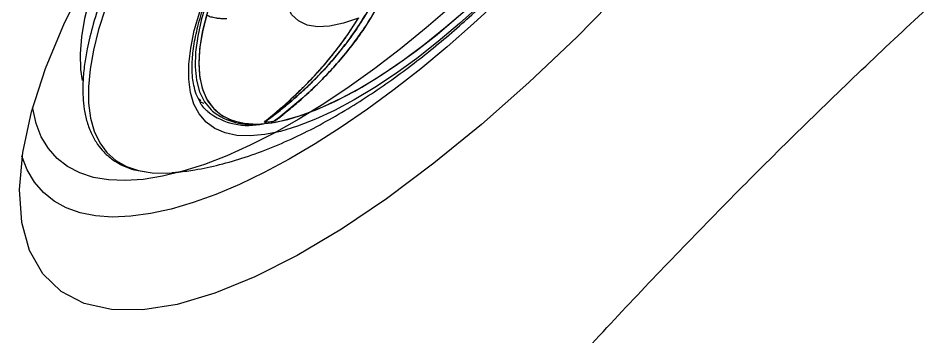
# Model space of a CAD drawing. Header units: inches. Extents: x 0 to 84, y -22 to 124.
# Drawn here: x 13.76 to 18.86, y 65.73 to 67.53 of the extents above; entities that cross this region are included whole.
import ezdxf

# ---------------------------------------------------------------- set-up
doc = ezdxf.new("R2010")
doc.units = ezdxf.units.IN
doc.header["$MEASUREMENT"] = 0
doc.layers.add('1', color=4, linetype='Continuous')
doc.layers.add('BDIM_CYAN', color=4, linetype='Continuous')

# ---------------------------------------------------------------- blocks, each defined once
blk = doc.blocks.new('2026 RELAY')
at = {"color": 8, "linetype": 'Continuous', "lineweight": 25, "flags": 128}
for points in [[(16.4653, 67.1302), (16.3194, 66.9946), (16.1716, 66.8646), (16.0226, 66.7407), (15.873, 66.6235), (15.7237, 66.5136), (15.5753, 66.4116), (15.4285, 66.3178), (15.2841, 66.2328), (15.1426, 66.157), (15.0049, 66.0907), (14.8714, 66.0342), (14.743, 65.9878), (14.6201, 65.9518), (14.5035, 65.9262), (14.3935, 65.9113), (14.2909, 65.9071), (14.1959, 65.9135), (14.1092, 65.9307), (14.031, 65.9584), (13.9619, 65.9966), (13.9021, 66.0451), (13.8518, 66.1037), (13.8114, 66.172), (13.7811, 66.2498), (13.7806, 66.2514)], [(16.1972, 67.0954), (16.054, 66.9713), (15.9097, 66.8536), (15.7653, 66.7428), (15.6213, 66.6395), (15.4784, 66.5441), (15.3375, 66.4573), (15.1993, 66.3794), (15.0644, 66.3109), (14.9335, 66.252), (14.8074, 66.2031), (14.6866, 66.1645), (14.5717, 66.1363), (14.4634, 66.1186), (14.3622, 66.1116), (14.2686, 66.1154), (14.1831, 66.1298), (14.1061, 66.1548), (14.038, 66.1903), (13.9792, 66.236), (13.93, 66.2919), (13.8906, 66.3575), (13.8612, 66.4326), (13.842, 66.5168), (13.8412, 66.5217)]]:
    blk.add_lwpolyline(points, dxfattribs=at)
at = {"layer": '1', "color": 3, "linetype": 'Continuous', "lineweight": 25, "flags": 128}
blk.add_lwpolyline([(17.1644, 67.1901), (16.9012, 66.9206), (16.6309, 66.6633), (16.3648, 66.4281), (16.0967, 66.209), (15.8309, 66.0102), (15.5767, 65.8389), (15.3287, 65.6911), (15.091, 65.5701), (14.8656, 65.4781), (14.6544, 65.4158), (14.4612, 65.3848), (14.2846, 65.3864), (14.1305, 65.421), (14.0019, 65.4876), (13.8989, 65.5877), (13.8247, 65.7184), (13.7809, 65.8767), (13.7682, 66.0615), (13.7864, 66.2699), (13.8354, 66.498), (13.914, 66.7413), (14.0216, 66.9994), (14.1561, 67.2676)], dxfattribs=at)
at = {"layer": '1', "color": 3, "linetype": 'Continuous', "lineweight": 25}
for points, knots in [([(12.588, 66.2606), (12.6585, 66.321), (12.7284, 66.3831), (12.8665, 66.5119), (12.9346, 66.5784), (13.0356, 66.6814), (13.0691, 66.7164), (13.1349, 66.7865), (13.1673, 66.8218), (13.2629, 66.9284), (13.3246, 67.0002), (13.444, 67.1454), (13.5017, 67.2188), (13.5852, 67.3301), (13.6126, 67.3674), (13.6656, 67.4415), (13.6913, 67.4784), (13.7662, 67.5886), (13.8131, 67.6613), (13.901, 67.8056), (13.942, 67.8771), (13.9894, 67.9656), (13.9987, 67.9833), (14.0167, 68.0183), (14.0255, 68.0357), (14.0512, 68.0875), (14.0674, 68.1215), (14.1133, 68.222), (14.1401, 68.2871), (14.1866, 68.4133), (14.2061, 68.4744), (14.2298, 68.563), (14.2367, 68.5918), (14.2484, 68.6478), (14.2532, 68.675), (14.2649, 68.7543), (14.2687, 68.804), (14.2684, 68.8974), (14.2643, 68.941), (14.248, 69.0218), (14.2359, 69.0582), (14.2041, 69.1234), (14.1844, 69.1521), (14.1492, 69.1894), (14.1366, 69.2009), (14.1093, 69.2219), (14.0946, 69.2314), (14.0479, 69.2569), (14.0134, 69.2696), (13.9379, 69.2866), (13.897, 69.291), (13.8306, 69.2912), (13.8077, 69.2903), (13.772, 69.2872), (13.7599, 69.2859), (13.7353, 69.2828), (13.7228, 69.281), (13.6593, 69.2706), (13.6061, 69.2581), (13.4951, 69.225), (13.4372, 69.2045), (13.3469, 69.1676), (13.3161, 69.1542), (13.2691, 69.1327), (13.2533, 69.1253), (13.2213, 69.1099), (13.2052, 69.1019), (13.1242, 69.0611), (13.0582, 69.0249), (12.9239, 68.9456), (12.8556, 68.9026), (12.7513, 68.8329), (12.7162, 68.8088), (12.6455, 68.7589), (12.6097, 68.733), (12.5028, 68.6535), (12.4317, 68.5981), (12.29, 68.4825), (12.2193, 68.4223), (12.1136, 68.3283), (12.0784, 68.2964), (12.0257, 68.2476), (12.0081, 68.2312), (11.9732, 68.1982), (11.9559, 68.1816), (11.8696, 68.0985), (11.8022, 68.0308), (11.6706, 67.8932), (11.6063, 67.8233), (11.5124, 67.7168), (11.4815, 67.681), (11.4206, 67.6088), (11.3908, 67.5727), (11.3616, 67.5364)], [0, 0, 0, 0, 0.03125, 0.03125, 0.0625, 0.0625, 0.078125, 0.078125, 0.09375, 0.09375, 0.125, 0.125, 0.15625, 0.15625, 0.171875, 0.171875, 0.1875, 0.1875, 0.21875, 0.21875, 0.25, 0.25, 0.257812, 0.257812, 0.265625, 0.265625, 0.28125, 0.28125, 0.3125, 0.3125, 0.34375, 0.34375, 0.359375, 0.359375, 0.375, 0.375, 0.40625, 0.40625, 0.4375, 0.4375, 0.46875, 0.46875, 0.5, 0.5, 0.515625, 0.515625, 0.53125, 0.53125, 0.5625, 0.5625, 0.59375, 0.59375, 0.609375, 0.609375, 0.617188, 0.617188, 0.625, 0.625, 0.65625, 0.65625, 0.6875, 0.6875, 0.703125, 0.703125, 0.710938, 0.710938, 0.71875, 0.71875, 0.75, 0.75, 0.78125, 0.78125, 0.796875, 0.796875, 0.8125, 0.8125, 0.84375, 0.84375, 0.875, 0.875, 0.890625, 0.890625, 0.898438, 0.898438, 0.90625, 0.90625, 0.9375, 0.9375, 0.96875, 0.96875, 0.984375, 0.984375, 1, 1, 1, 1]), ([(15.4118, 63.364), (15.412, 63.3642), (15.4642, 63.4296), (15.6214, 63.6248), (15.9929, 64.0761), (16.5381, 64.7089), (17.215, 65.4488), (17.9136, 66.1683), (18.6332, 66.8669), (19.3731, 67.5437), (20.0059, 68.089), (20.457, 68.4606), (20.6523, 68.6177), (20.7177, 68.67), (20.7179, 68.6701)], [0.0311622, 0.0311622, 0.0311622, 0.0311622, 0.03125, 0.0625, 0.125, 0.25, 0.375, 0.5, 0.625, 0.75, 0.875, 0.9375, 0.96875, 0.9688374, 0.9688374, 0.9688374, 0.9688374]), ([(17.5571, 51.4046), (17.5137, 51.747), (17.4577, 52.3517), (17.4325, 53.0936), (17.4346, 53.5546), (17.441, 53.8185), (17.4508, 54.0827), (17.4695, 54.4134), (17.5138, 54.9432), (17.5963, 55.6058), (17.7405, 56.3994), (17.9314, 57.1882), (18.1706, 57.9692), (18.411, 58.6103), (18.6011, 59.0523), (18.7017, 59.2714), (18.7607, 59.3959), (18.8057, 59.4891), (18.8515, 59.5819), (18.9136, 59.7053), (19.025, 59.92), (19.3921, 60.5874), (20.0853, 61.6342), (21.1927, 62.8998), (22.2483, 63.821), (23.1574, 64.4664), (23.7491, 64.8298), (24.1434, 65.0462), (24.327, 65.1422), (24.4192, 65.1895), (24.4962, 65.2282), (24.5581, 65.2588), (24.6509, 65.3042), (24.7908, 65.371), (25.0411, 65.4854), (25.4829, 65.6748), (26.1235, 65.9143), (26.9036, 66.1528), (27.6915, 66.3431), (28.484, 66.4866), (29.1458, 66.5684), (29.6749, 66.6122), (30.0712, 66.6344), (30.4667, 66.6461), (30.9927, 66.6482), (31.7332, 66.6228), (32.3366, 66.5667), (32.6783, 66.5235)], [0.0209732, 0.0209732, 0.0209732, 0.0209732, 0.0625292, 0.0937792, 0.1094042, 0.1172167, 0.1250292, 0.1406542, 0.1562792, 0.1875292, 0.2187792, 0.2500292, 0.2812792, 0.3125292, 0.3281542, 0.3359667, 0.3398729, 0.3437792, 0.3476854, 0.3515917, 0.3594042, 0.3750292, 0.4375292, 0.5000292, 0.5625292, 0.5937792, 0.6250292, 0.6406542, 0.6445604, 0.6484667, 0.6523729, 0.654326, 0.6562792, 0.6640917, 0.6719042, 0.6875292, 0.7187792, 0.7500292, 0.7812792, 0.8125292, 0.8437792, 0.8594042, 0.8750292, 0.8906542, 0.9062792, 0.9375292, 0.979056, 0.979056, 0.979056, 0.979056]), ([(12.5881, 66.2606), (12.9818, 65.8513), (13.3861, 65.4319), (14.0017, 64.7973), (14.2085, 64.5849), (14.5201, 64.2661), (14.6242, 64.1599), (14.8328, 63.9474), (14.9373, 63.8414), (15.0415, 63.735)], [0, 0, 0, 0, 0.5, 0.5, 0.75, 0.75, 0.875, 0.875, 1, 1, 1, 1]), ([(15.0399, 63.733), (14.9346, 63.8384), (14.8287, 63.9432), (14.617, 64.1522), (14.511, 64.2565), (14.1932, 64.5682), (13.9816, 64.7747), (13.5611, 65.1839), (13.3521, 65.3867), (12.9387, 65.7877), (12.7344, 65.9858), (12.5331, 66.1811)], [0, 0, 0, 0, 0.125, 0.125, 0.25, 0.25, 0.5, 0.5, 0.75, 0.75, 1, 1, 1, 1]), ([(12.4525, 65.9726), (12.5539, 65.8712), (12.9202, 65.5049), (13.5673, 64.8578), (14.2635, 64.1615), (14.758, 63.6671), (15.0424, 63.3827), (15.1851, 63.24), (15.2566, 63.1684)], [0.5765958, 0.5765958, 0.5765958, 0.5765958, 0.625, 0.75, 0.875, 0.9375, 0.96875, 1, 1, 1, 1])]:
    blk.add_open_spline(points, degree=3, knots=knots, dxfattribs=at)
at = {"layer": 'BDIM_CYAN'}
for p, q in [((15.6721, 67.0268), (15.6722, 67.0253)), ((14.7731, 66.5739), (14.7861, 66.562)), ((14.7828, 66.555), (14.8032, 66.5465)), ((14.6264, 66.1577), (14.6447, 66.1584)), ((14.6447, 66.1584), (14.6615, 66.159)), ((14.6448, 66.1571), (14.662, 66.159))]:
    blk.add_line(p, q, dxfattribs=at)
at = {"layer": 'BDIM_CYAN', "flags": 128}
for points in [[(14.1606, 67.1339), (14.1334, 67.0234), (14.1161, 66.92), (14.1088, 66.8241), (14.1115, 66.7364), (14.1205, 66.674)], [(14.2516, 67.0813), (14.2128, 66.9605), (14.1836, 66.846), (14.1644, 66.7385), (14.1553, 66.6385), (14.1562, 66.5467), (14.1671, 66.4635), (14.1881, 66.3894), (14.2189, 66.3249), (14.2595, 66.2702), (14.3095, 66.2257), (14.3688, 66.1917), (14.4369, 66.1683), (14.5135, 66.1557), (14.5982, 66.1538), (14.6448, 66.1571)], [(15.1457, 66.3704), (15.0636, 66.3629), (14.9892, 66.3663), (14.9229, 66.3805), (14.8653, 66.4054), (14.8167, 66.4409), (14.7776, 66.4867), (14.7481, 66.5425), (14.7284, 66.6079), (14.7188, 66.6824), (14.7193, 66.7656), (14.7298, 66.8567), (14.7504, 66.9553), (14.7808, 67.0606)], [(16.3605, 67.1021), (16.2406, 66.9945), (16.1202, 66.8933), (16, 66.7993), (15.881, 66.713), (15.7638, 66.6351), (15.6494, 66.5662), (15.5386, 66.5068), (15.432, 66.4571), (15.3306, 66.4177), (15.2349, 66.3887), (15.1457, 66.3704)], [(14.8235, 67.1265), (14.7916, 67.0222), (14.7695, 66.9243), (14.7572, 66.8336), (14.7549, 66.7508), (14.7626, 66.6764), (14.7803, 66.611), (14.8077, 66.555), (14.8448, 66.5089), (14.8518, 66.5023)], [(14.8235, 67.1266), (14.7916, 67.0222), (14.7695, 66.9243), (14.7572, 66.8336), (14.7549, 66.7508), (14.7626, 66.6764), (14.7803, 66.611), (14.8077, 66.555), (14.8448, 66.5089), (14.8518, 66.5024)], [(14.824, 67.0592), (14.7978, 66.9581), (14.7818, 66.8641), (14.7759, 66.7778), (14.7801, 66.7), (14.7946, 66.6311), (14.8191, 66.5717), (14.8535, 66.5223), (14.8975, 66.4831), (14.9508, 66.4546), (15.0131, 66.4368), (15.0515, 66.4316)], [(14.8204, 67.0472), (14.7952, 66.9456), (14.7803, 66.8513), (14.7759, 66.7651), (14.7819, 66.6876), (14.7984, 66.6194), (14.8252, 66.5611), (14.862, 66.5131), (14.9088, 66.4757), (14.965, 66.4493), (15.0302, 66.434), (15.104, 66.43), (15.1858, 66.4372)], [(15.1858, 66.4372), (15.275, 66.4557), (15.3708, 66.4853), (15.4726, 66.5257), (15.5796, 66.5767), (15.6909, 66.6378), (15.8058, 66.7087), (15.9233, 66.7887), (16.0425, 66.8773), (16.1626, 66.9738), (16.2827, 67.0774)], [(15.1991, 66.4394), (15.2482, 66.4492), (15.3409, 66.4751), (15.4395, 66.5116), (15.5434, 66.5586), (15.6519, 66.6155), (15.7641, 66.6821), (15.8791, 66.7578), (15.9962, 66.842), (16.1144, 66.9342), (16.233, 67.0336)], [(15.6722, 67.0253), (15.5877, 66.9963), (15.5107, 66.9801), (15.4424, 66.9769), (15.3836, 66.9867), (15.3352, 67.0095), (15.2979, 67.0448), (15.2721, 67.0923), (15.2582, 67.1513)], [(15.6722, 67.0253), (15.5877, 66.9963), (15.5107, 66.9801), (15.4424, 66.9769), (15.3836, 66.9867), (15.3352, 67.0095), (15.2979, 67.0448), (15.2721, 67.0923), (15.2582, 67.1513)]]:
    blk.add_lwpolyline(points, dxfattribs=at)
at = {"layer": 'BDIM_CYAN'}
for centre, radius, start, end in [((15.0534, 66.7938), 0.372, 232.2237, 283.3948), ((15.0726, 66.7877), 0.3608, 232.2639, 278.5155), ((15.0726, 66.7877), 0.3608, 232.2721, 278.5153), ((15.0894, 67.128), 0.6901, 274.5369, 279.354), ((15.0906, 67.1164), 0.6785, 274.5113, 278.6199), ((13.0739, 68.089), 2.6811, 321.9699, 322.1952), ((15.0798, 67.193), 0.7558, 278.5604, 279.271)]:
    blk.add_arc(centre, radius, start, end, dxfattribs=at)
for points, knots in [([(14.7834, 66.5524), (14.7755, 66.5672), (14.7604, 66.5954), (14.7477, 66.6428), (14.741, 66.6853), (14.7384, 66.7207), (14.7379, 66.7518), (14.7387, 66.783), (14.7427, 66.8379), (14.7553, 66.9208), (14.7843, 67.0353), (14.8251, 67.1556), (14.8785, 67.2851), (14.9492, 67.4321), (15.036, 67.5888), (15.1377, 67.7525), (15.2508, 67.9179), (15.3833, 68.0945), (15.5284, 68.2709), (15.6763, 68.4359), (15.8184, 68.5826), (15.9521, 68.7108), (16.0877, 68.8322), (16.232, 68.9518), (16.3929, 69.0732), (16.5489, 69.1777), (16.6966, 69.2642), (16.8269, 69.3295), (16.9441, 69.3776), (17.0336, 69.4058), (17.1016, 69.4219), (17.16, 69.4316), (17.2247, 69.437), (17.2965, 69.4325), (17.3553, 69.4205), (17.3826, 69.4017), (17.391, 69.396)], [0, 0, 0, 0, 0.025729, 0.049096, 0.067414, 0.080667, 0.091255, 0.102362, 0.114005, 0.147272, 0.180339, 0.21231, 0.243344, 0.277902, 0.317972, 0.351653, 0.388437, 0.428325, 0.469414, 0.507726, 0.543132, 0.575627, 0.605208, 0.640893, 0.679113, 0.721481, 0.755981, 0.79216, 0.825668, 0.855689, 0.873772, 0.892005, 0.916164, 0.946698, 0.98358, 1, 1, 1, 1]), ([(14.662, 66.1602), (14.6924, 66.1638), (14.7704, 66.1732), (14.8952, 66.201), (15.0387, 66.2424), (15.1849, 66.2963), (15.3308, 66.3607), (15.4735, 66.4338), (15.6116, 66.5134), (15.7453, 66.5986), (15.8749, 66.6886), (16.0007, 66.7829), (16.1223, 66.8804), (16.2385, 66.9797), (16.3478, 67.0786), (16.4416, 67.168), (16.5235, 67.2495), (16.6036, 67.3318), (16.6588, 67.3917), (16.6898, 67.4254)], [0, 0, 0, 0, 0.040332, 0.103344, 0.170065, 0.239846, 0.310829, 0.380398, 0.448051, 0.513891, 0.578107, 0.640834, 0.702069, 0.76151, 0.818041, 0.870843, 0.908497, 0.948605, 1, 1, 1, 1]), ([(14.2705, 67.237), (14.2594, 67.2109), (14.2226, 67.1251), (14.1821, 66.9964), (14.1494, 66.8661), (14.1319, 66.7612), (14.1234, 66.6705), (14.1233, 66.5867), (14.1313, 66.5094), (14.1468, 66.4388), (14.1717, 66.3727), (14.2038, 66.3174), (14.2376, 66.2761), (14.2706, 66.2453), (14.3059, 66.2193), (14.3556, 66.1921), (14.4079, 66.1709), (14.4533, 66.1653), (14.4678, 66.1635)], [0, 0, 0, 0, 0.044103, 0.145457, 0.23534, 0.295712, 0.361171, 0.431957, 0.490547, 0.554535, 0.623928, 0.690092, 0.744441, 0.786957, 0.828323, 0.879121, 0.961297, 1, 1, 1, 1]), ([(15.7616, 67.1319), (15.7472, 67.1053), (15.7196, 67.0545), (15.675, 66.9837), (15.6303, 66.9187), (15.59, 66.8652), (15.5537, 66.8201), (15.522, 66.7826), (15.4882, 66.7446), (15.4524, 66.7063), (15.4066, 66.6599), (15.3456, 66.6018), (15.276, 66.5415), (15.2069, 66.4861), (15.165, 66.4554), (15.144, 66.44)], [0, 0, 0, 0, 0.0978014, 0.1865554, 0.2672393, 0.3488641, 0.3989655, 0.4508316, 0.5045081, 0.560042, 0.6174808, 0.7121074, 0.8292958, 0.9141473, 1, 1, 1, 1]), ([(15.144, 66.44), (15.1669, 66.4569), (15.2168, 66.4936), (15.2841, 66.5484), (15.3467, 66.6033), (15.3989, 66.6523), (15.4457, 66.6993), (15.4866, 66.7428), (15.5235, 66.7842), (15.5582, 66.8255), (15.5909, 66.8665), (15.6383, 66.9296), (15.6982, 67.017), (15.7405, 67.0937), (15.7616, 67.1319)], [0, 0, 0, 0, 0.0937089, 0.2034843, 0.2814454, 0.3619645, 0.4325667, 0.4928805, 0.5514888, 0.6084488, 0.6638154, 0.7176418, 0.8591573, 1, 1, 1, 1]), ([(15.8162, 67.1588), (15.7784, 67.0904), (15.7028, 66.9535), (15.5528, 66.7651), (15.3854, 66.5931), (15.2629, 66.4957), (15.2015, 66.447)], [0, 0, 0, 0, 0.249946, 0.499828, 0.749815, 1, 1, 1, 1]), ([(15.2015, 66.447), (15.2257, 66.4656), (15.2727, 66.5017), (15.3472, 66.5646), (15.4183, 66.6297), (15.4881, 66.6996), (15.557, 66.7746), (15.628, 66.8602), (15.6983, 66.9567), (15.7618, 67.0556), (15.798, 67.1244), (15.8162, 67.1588)], [0, 0, 0, 0, 0.097963, 0.189912, 0.309855, 0.402131, 0.500112, 0.62854, 0.750018, 0.87499, 1, 1, 1, 1]), ([(14.9325, 67.0219), (14.9259, 67.0218), (14.9116, 67.0215), (14.8914, 67.0229), (14.8724, 67.0252), (14.8529, 67.029), (14.8379, 67.0331), (14.8285, 67.0375), (14.8263, 67.0392), (14.8259, 67.0399), (14.8259, 67.0403), (14.8259, 67.0404), (14.8259, 67.0405)], [0, 0, 0, 0, 0.169396, 0.365318, 0.53703, 0.683997, 0.911295, 0.972799, 0.990531, 0.996235, 0.998342, 1, 1, 1, 1]), ([(15.144, 66.44), (15.1439, 66.44), (15.1439, 66.44), (15.1438, 66.44), (15.1438, 66.4401), (15.1438, 66.4401), (15.1439, 66.4402), (15.144, 66.4404), (15.1443, 66.4409), (15.1451, 66.4417), (15.1491, 66.4454), (15.1557, 66.451), (15.1651, 66.4589), (15.1751, 66.4672), (15.1869, 66.477), (15.2042, 66.4915), (15.2276, 66.5114), (15.2576, 66.5377), (15.2912, 66.5678), (15.3233, 66.5979), (15.3543, 66.6279), (15.3844, 66.658), (15.418, 66.693), (15.4666, 66.746), (15.5113, 66.7985), (15.5656, 66.8675), (15.6159, 66.9359), (15.6539, 66.9962), (15.6722, 67.0253)], [0, 0, 0, 0, 0.000225, 0.000426, 0.000613, 0.000798, 0.000994, 0.001212, 0.001742, 0.003283, 0.005549, 0.022249, 0.035881, 0.052501, 0.072092, 0.094631, 0.138915, 0.189891, 0.247391, 0.311224, 0.357451, 0.41123, 0.472366, 0.540636, 0.682015, 0.731007, 0.870298, 1, 1, 1, 1]), ([(15.144, 66.44), (15.1439, 66.44), (15.1438, 66.44), (15.1438, 66.4401), (15.1438, 66.4401), (15.1439, 66.4402), (15.144, 66.4404), (15.1443, 66.4408), (15.1451, 66.4416), (15.149, 66.4453), (15.1566, 66.4517), (15.1686, 66.4618), (15.1837, 66.4743), (15.2064, 66.4934), (15.238, 66.5204), (15.2806, 66.558), (15.3151, 66.5901), (15.3412, 66.6152), (15.3574, 66.631), (15.3776, 66.6512), (15.3995, 66.6736), (15.4205, 66.6958), (15.4387, 66.7155), (15.4775, 66.7586), (15.5345, 66.8263), (15.6078, 66.9237), (15.6505, 66.991), (15.6722, 67.0253)], [0, 0, 0, 0, 0.00042, 0.000604, 0.000787, 0.000979, 0.001193, 0.001711, 0.003214, 0.005424, 0.021726, 0.040756, 0.065684, 0.096463, 0.154492, 0.22514, 0.313815, 0.334127, 0.362716, 0.39949, 0.442313, 0.481177, 0.514855, 0.543414, 0.699345, 0.847104, 1, 1, 1, 1]), ([(14.8254, 66.4997), (14.8105, 66.5138), (14.7944, 66.5291), (14.7842, 66.5508), (14.7834, 66.5524)], [0, 0, 0, 0, 0.925961, 1, 1, 1, 1]), ([(15.2548, 66.487), (15.242, 66.4768), (15.2258, 66.4639), (15.2084, 66.4512), (15.2037, 66.4481), (15.2023, 66.4473), (15.2018, 66.4471), (15.2016, 66.447), (15.2015, 66.447)], [0, 0, 0, 0, 0.718153, 0.912671, 0.969154, 0.98756, 0.994467, 1, 1, 1, 1]), ([(15.2015, 66.447), (15.2016, 66.447), (15.2018, 66.4471), (15.2022, 66.4473), (15.2035, 66.448), (15.2078, 66.4508), (15.2234, 66.4621), (15.238, 66.4737), (15.2495, 66.4827)], [0, 0, 0, 0, 0.0056301, 0.0126528, 0.0313392, 0.0885704, 0.2852248, 1, 1, 1, 1])]:
    blk.add_open_spline(points, degree=3, knots=knots, dxfattribs=at)

msp = doc.modelspace()

# ---------------------------------------------------------------- block references
msp.add_blockref('2026 RELAY', (0, 0.5))

doc.saveas('drawing.dxf')
